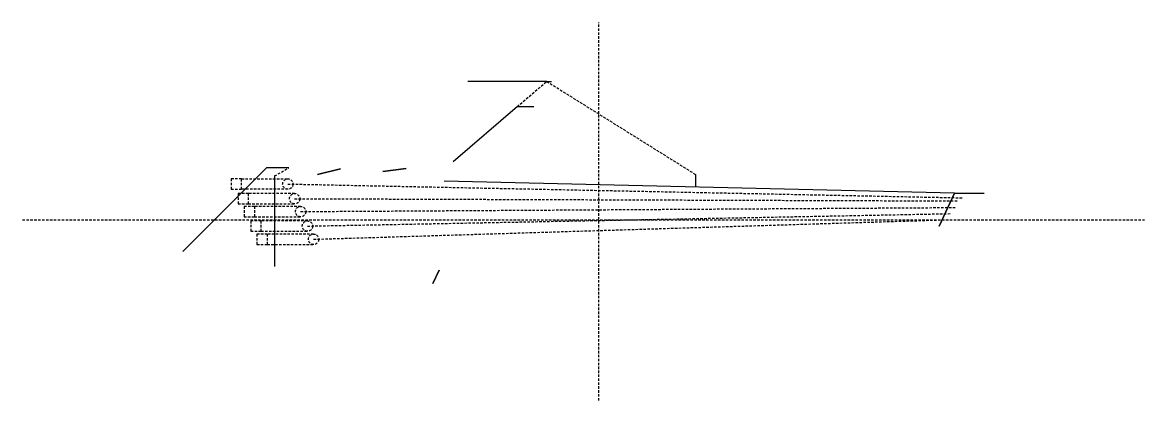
# Model space of a CAD drawing. Header units: inches. Extents: x -38.9 to 36.9, y -12.2 to 13.3.
import ezdxf

# ---------------------------------------------------------------- set-up
doc = ezdxf.new("R2010")
doc.units = ezdxf.units.IN
doc.header["$MEASUREMENT"] = 0
doc.linetypes.add('DASHED', pattern=[0.2067, 0.1654, -0.0413])

msp = doc.modelspace()

# ---------------------------------------------------------------- linework, layer by layer
at = {"color": 2, "linetype": 'DASHED', "lineweight": 25}
for p, q in [((0, -12.206), (0, 13.31)), ((-5.498, 7.633), (-3.517, 9.333)), ((-3.517, 9.333), (6.544, 3.046)), ((-21.891, 2.951), (-20.94, 3.5)), ((-24.825, 2.757), (-24.825, 2.057)), ((-24.125, 2.757), (-24.825, 2.757)), ((-24.125, 2.757), (-21, 2.757)), ((-24.125, 2.057), (-24.125, 2.757)), ((-21, 2.407), (24.537, 1.476)), ((-24.825, 2.057), (-24.125, 2.057)), ((-24.363, 1.767), (-24.363, 1.067)), ((-23.663, 1.767), (-24.363, 1.767)), ((-21, 2.057), (-24.125, 2.057)), ((-23.663, 1.067), (-23.663, 1.767)), ((-20.538, 1.767), (-23.663, 1.767)), ((-24.363, 1.067), (-23.663, 1.067)), ((-23.258, 0.898), (-23.958, 0.898)), ((-23.958, 0.898), (-23.958, 0.198)), ((-23.663, 1.067), (-20.538, 1.067)), ((-20.133, 0.898), (-23.258, 0.898)), ((-23.258, 0.898), (-23.258, 0.198)), ((-20.538, 1.417), (24.27, 1.266)), ((-20.133, 0.548), (24.067, 0.821)), ((-38.924, 0), (36.865, 0)), ((-23.958, 0.198), (-23.258, 0.198)), ((-23.258, 0.198), (-20.133, 0.198)), ((-19.676, -0.432), (23.83, 0.409)), ((-23.501, -0.082), (-23.501, -0.782)), ((-22.801, -0.082), (-23.501, -0.082)), ((-22.801, -0.782), (-22.801, -0.082)), ((-19.676, -0.082), (-22.801, -0.082)), ((-19.261, -1.322), (23.627, -0.002)), ((-23.501, -0.782), (-22.801, -0.782)), ((-22.386, -0.972), (-23.086, -0.972)), ((-23.086, -0.972), (-23.086, -1.672)), ((-22.801, -0.782), (-19.676, -0.782)), ((-19.261, -0.972), (-22.386, -0.972)), ((-22.386, -0.972), (-22.386, -1.672)), ((-23.086, -1.672), (-22.386, -1.672)), ((-22.386, -1.672), (-19.261, -1.672))]:
    msp.add_line(p, q, dxfattribs=at)
for p, q in [((-20.94, 3.5), (-22.44, 3.5)), ((6.544, 3.046), (6.524, 2.205))]:
    msp.add_line(p, q)
for points in [[(-3.517, 9.333), (-8.836, 9.333)], [(-3.517, 9.333), (-3.184, 9.333)], [(-5.498, 7.633), (-9.835, 3.911)], [(-5.498, 7.633), (-4.373, 7.633)], [(-22.44, 3.5), (-28.097, -2.157)], [(-21.891, 2.951), (-21.891, -3.157)], [(24.038, 1.788), (-10.44, 2.61)], [(24.038, 1.788), (26.038, 1.788)]]:
    msp.add_lwpolyline(points)
for points in [[(-22.44, 3.5), (-24.847, 1.093)], [(-17.438, 3.435), (-18.991, 3.048)], [(-13, 3.457), (-14.588, 3.262)], [(24.038, 1.788), (23, -0.438)], [(-11.201, -4.307), (-10.782, -3.41)]]:
    msp.add_lwpolyline(points, close=True)
for centre in [(-21, 2.407), (-20.538, 1.417), (-20.133, 0.548), (-19.676, -0.432), (-19.261, -1.322)]:
    msp.add_circle(centre, 0.35, dxfattribs=at)

doc.saveas('drawing.dxf')
